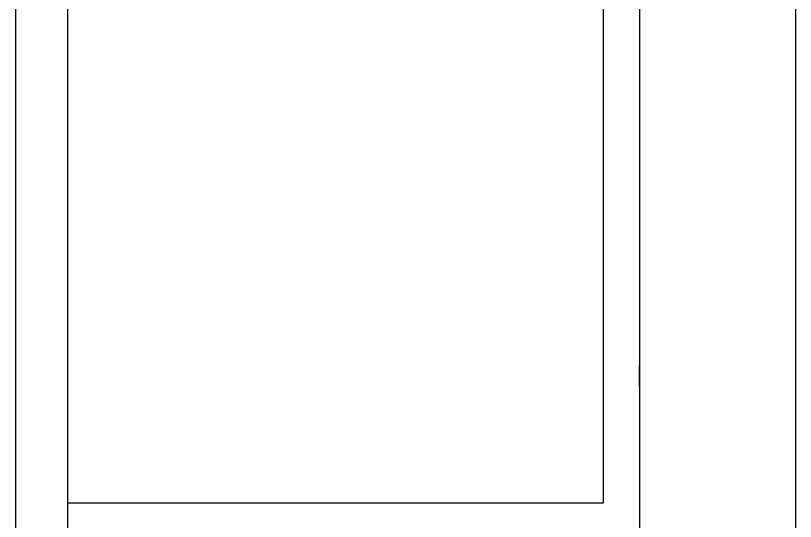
# Model space of a CAD drawing. Header units: millimetres. Extents: x -1292 to 2253, y 326 to 453.
# Drawn here: x 2098.399 to 2099.149, y 344.203 to 344.689 of the extents above; entities that cross this region are included whole.
import ezdxf

# ---------------------------------------------------------------- set-up
doc = ezdxf.new("R2010")
doc.units = ezdxf.units.MM
doc.header["$LTSCALE"] = 0.5
doc.layers.add('-HIDRO', color=8, linetype='Continuous')

msp = doc.modelspace()

# ---------------------------------------------------------------- linework, layer by layer
at = {"layer": '-HIDRO', "ltscale": 0.05}
for p, q in [((2099.14874, 364.47117), (2099.14874, 339.47117)), ((2098.99874, 346.8212), (2098.99874, 339.97117)), ((2098.39874, 346.2212), (2098.39874, 342.61506)), ((2098.39874, 346.2212), (2098.39874, 341.78674))]:
    msp.add_line(p, q, dxfattribs=at)
at = {"layer": '-HIDRO'}
for p, q in [((2098.44874, 345.98511), (2098.44874, 344.18511)), ((2098.99874, 345.98511), (2098.99874, 344.18511)), ((2098.96374, 345.95011), (2098.96374, 344.22011)), ((2098.99874, 344.33226), (2098.99874, 344.35226)), ((2098.96374, 344.22011), (2098.44874, 344.22011))]:
    msp.add_line(p, q, dxfattribs=at)

doc.saveas('drawing.dxf')
